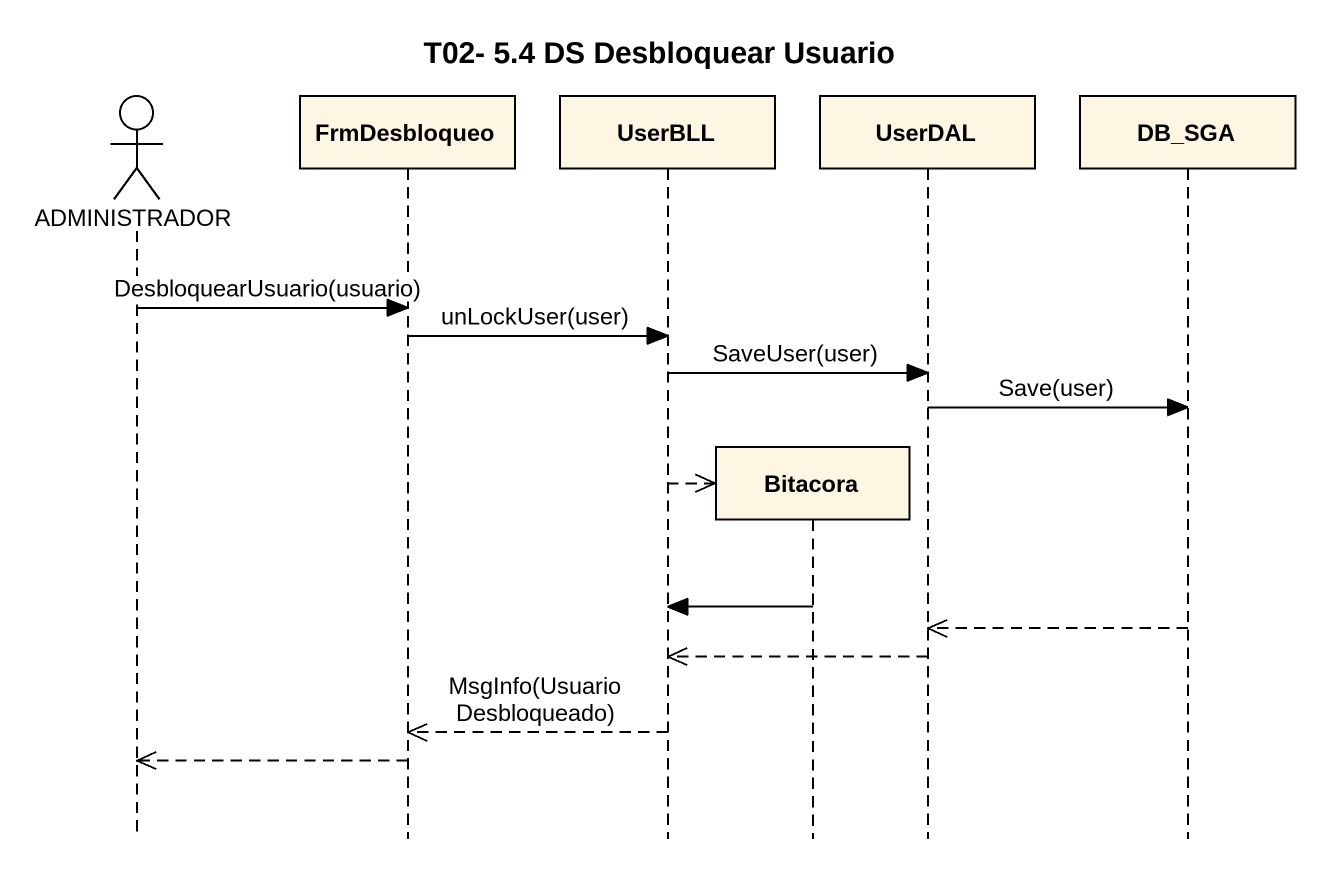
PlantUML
@startuml
title T02- 5.4 DS Desbloquear Usuario
hide footbox
actor ADMINISTRADOR
participant FrmDesbloqueo
participant UserBLL
participant Bitacora
participant UserDAL
participant DB_SGA

ADMINISTRADOR -> FrmDesbloqueo : DesbloquearUsuario(usuario)
FrmDesbloqueo -> UserBLL : unLockUser(user)
UserBLL -> UserDAL : SaveUser(user)
UserDAL -> DB_SGA : Save(user)
UserBLL -->> Bitacora **
Bitacora -> UserBLL
DB_SGA -->> UserDAL
UserDAL -->> UserBLL
UserBLL -->> FrmDesbloqueo : MsgInfo(UsuarioDesbloqueado)
FrmDesbloqueo -->> ADMINISTRADOR
@enduml
